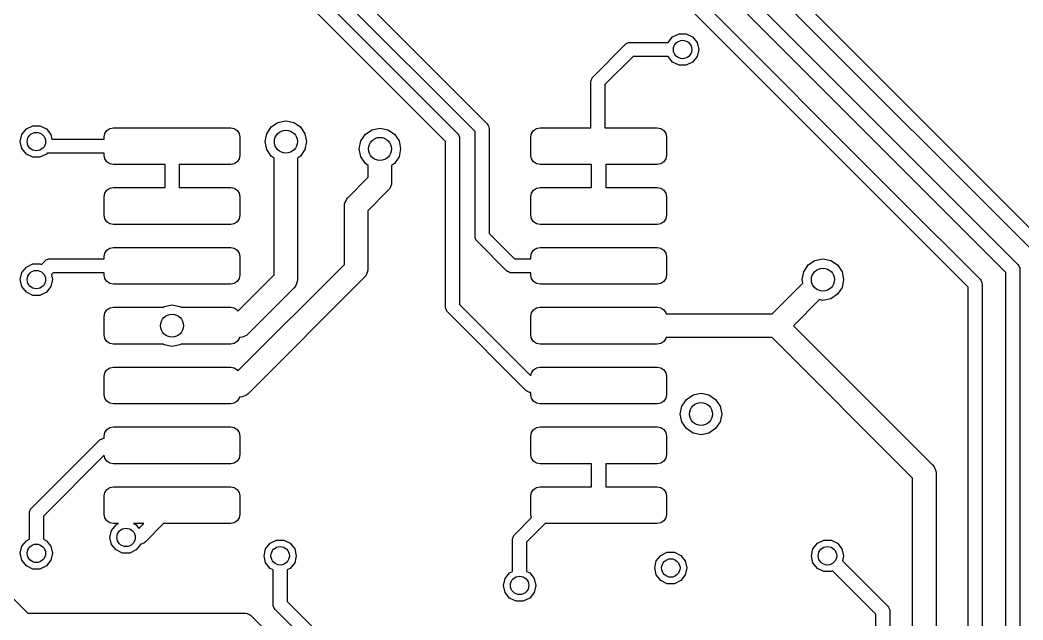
# Model space of a CAD drawing. Extents: x 0.05 to 3.89, y 0.04 to 4.21.
# Drawn here: x 2.8444 to 3.2736, y 1.5001 to 1.7567 of the extents above; entities that cross this region are included whole.
import ezdxf

# ---------------------------------------------------------------- set-up
doc = ezdxf.new("R2010")
doc.units = 0
doc.header["$MEASUREMENT"] = 0
doc.layers.add('BLACK', color=7, linetype='CONTINUOUS')

msp = doc.modelspace()

# ---------------------------------------------------------------- linework, layer by layer
at = {"layer": 'BLACK', "linetype": 'CONTINUOUS'}
for p, q in [((2.95669, 1.79991), (3.04425, 1.71236)), ((2.94473, 1.79504), (3.03165, 1.70812)), ((3.03913, 1.70899), (2.95157, 1.79655)), ((3.1468, 1.79741), (3.28844, 1.65577)), ((3.02653, 1.70476), (2.93961, 1.79167)), ((3.28626, 1.64945), (3.14167, 1.79404)), ((3.13489, 1.78864), (3.27141, 1.65212)), ((3.26629, 1.64876), (3.12977, 1.78528)), ((3.21599, 1.67662), (3.1152, 1.77741)), ((3.12032, 1.78077), (3.22023, 1.68086)), ((3.10385, 1.74659), (3.10493, 1.74704)), ((3.10493, 1.74704), (3.10551, 1.74709)), ((3.10551, 1.74709), (3.12175, 1.74709)), ((3.12175, 1.74709), (3.12366, 1.74948)), ((3.12366, 1.74948), (3.12642, 1.75081)), ((3.12642, 1.75081), (3.12949, 1.75081)), ((3.12949, 1.75081), (3.13225, 1.74948)), ((3.13225, 1.74948), (3.13416, 1.74708)), ((3.13416, 1.74708), (3.13484, 1.74409)), ((3.08961, 1.73244), (3.10339, 1.74622)), ((3.10339, 1.74622), (3.10385, 1.74659)), ((3.13484, 1.74409), (3.13416, 1.74111)), ((3.10675, 1.74109), (3.09473, 1.72907)), ((3.12175, 1.74109), (3.10675, 1.74109)), ((3.12366, 1.73871), (3.12175, 1.74109)), ((3.12642, 1.73738), (3.12366, 1.73871)), ((3.13225, 1.73871), (3.12949, 1.73738)), ((3.13416, 1.74111), (3.13225, 1.73871)), ((3.12949, 1.73738), (3.12642, 1.73738)), ((3.08873, 1.73031), (3.08879, 1.7309)), ((3.08873, 1.71063), (3.08873, 1.73031)), ((3.08879, 1.7309), (3.08924, 1.73198)), ((3.08924, 1.73198), (3.08961, 1.73244)), ((3.09473, 1.72907), (3.09473, 1.71063)), ((2.95188, 1.71095), (2.95476, 1.71287)), ((2.95476, 1.71287), (2.95815, 1.71354)), ((2.95815, 1.71354), (2.96154, 1.71287)), ((2.96154, 1.71287), (2.96441, 1.71095)), ((2.84517, 1.70771), (2.84708, 1.71011)), ((2.84708, 1.71011), (2.84984, 1.71144)), ((2.84984, 1.71144), (2.85291, 1.71144)), ((2.85291, 1.71144), (2.85567, 1.71011)), ((2.85567, 1.71011), (2.85759, 1.70771)), ((2.88069, 1.7082), (2.88154, 1.70948)), ((2.88154, 1.70948), (2.88282, 1.71033)), ((2.88282, 1.71033), (2.88433, 1.71063)), ((2.88433, 1.71063), (2.93453, 1.71063)), ((2.93453, 1.71063), (2.93603, 1.71033)), ((2.93603, 1.71033), (2.93731, 1.70948)), ((2.93731, 1.70948), (2.93816, 1.7082)), ((2.94996, 1.70807), (2.95188, 1.71095)), ((2.96441, 1.71095), (2.96633, 1.70807)), ((2.99216, 1.70784), (2.99504, 1.70976)), ((2.99504, 1.70976), (2.99843, 1.71043)), ((2.99843, 1.71043), (3.00182, 1.70976)), ((3.00182, 1.70976), (3.00469, 1.70784)), ((3.03913, 1.66417), (3.03913, 1.70899)), ((3.04425, 1.71236), (3.04462, 1.7119)), ((3.04462, 1.7119), (3.045, 1.71099)), ((3.045, 1.71099), (3.04507, 1.71082)), ((3.04507, 1.71082), (3.04513, 1.71024)), ((3.04513, 1.71024), (3.04513, 1.66542)), ((3.06329, 1.7082), (3.06415, 1.70948)), ((3.06415, 1.70948), (3.06542, 1.71033)), ((3.06542, 1.71033), (3.06693, 1.71063)), ((3.06693, 1.71063), (3.08873, 1.71063)), ((3.09473, 1.71063), (3.11713, 1.71063)), ((3.11713, 1.71063), (3.11863, 1.71033)), ((3.11863, 1.71033), (3.11991, 1.70948)), ((3.11991, 1.70948), (3.12076, 1.7082)), ((2.84449, 1.70472), (2.84517, 1.70771)), ((2.84517, 1.70174), (2.84449, 1.70472)), ((2.85759, 1.70771), (2.85803, 1.70576)), ((2.85803, 1.70576), (2.88039, 1.70576)), ((2.88039, 1.70669), (2.88069, 1.7082)), ((2.88039, 1.70576), (2.88039, 1.70669)), ((2.93816, 1.7082), (2.93846, 1.70669)), ((2.93846, 1.70669), (2.93846, 1.69882)), ((2.94929, 1.70468), (2.94996, 1.70807)), ((2.94996, 1.70129), (2.94929, 1.70468)), ((2.96633, 1.70807), (2.96701, 1.70468)), ((2.96701, 1.70468), (2.96633, 1.70129)), ((2.98957, 1.70157), (2.99024, 1.70496)), ((2.99024, 1.70496), (2.99216, 1.70784)), ((3.00469, 1.70784), (3.00661, 1.70496)), ((3.00661, 1.70496), (3.00728, 1.70157)), ((3.02653, 1.63386), (3.02653, 1.70476)), ((3.03165, 1.70812), (3.03202, 1.70766)), ((3.03202, 1.70766), (3.03206, 1.70758)), ((3.03206, 1.70758), (3.03247, 1.70658)), ((3.03247, 1.70658), (3.03253, 1.706)), ((3.03253, 1.706), (3.03253, 1.6351)), ((3.06299, 1.70669), (3.06329, 1.7082)), ((3.06299, 1.69882), (3.06299, 1.70669)), ((3.12076, 1.7082), (3.12106, 1.70669)), ((3.12106, 1.70669), (3.12106, 1.69882)), ((2.84708, 1.69934), (2.84517, 1.70174)), ((2.95188, 1.69842), (2.94996, 1.70129)), ((2.96633, 1.70129), (2.96441, 1.69842)), ((2.99024, 1.69818), (2.98957, 1.70157)), ((3.00728, 1.70157), (3.00661, 1.69818)), ((2.84984, 1.69801), (2.84708, 1.69934)), ((2.85291, 1.69801), (2.84984, 1.69801)), ((2.85567, 1.69934), (2.85291, 1.69801)), ((2.85601, 1.69976), (2.85567, 1.69934)), ((2.88039, 1.69976), (2.85601, 1.69976)), ((2.88039, 1.69882), (2.88039, 1.69976)), ((2.88069, 1.69731), (2.88039, 1.69882)), ((2.88154, 1.69603), (2.88069, 1.69731)), ((2.88282, 1.69518), (2.88154, 1.69603)), ((2.93731, 1.69603), (2.93603, 1.69518)), ((2.93816, 1.69731), (2.93731, 1.69603)), ((2.93846, 1.69882), (2.93816, 1.69731)), ((2.95315, 1.69758), (2.95188, 1.69842)), ((2.95315, 1.64774), (2.95315, 1.69758)), ((2.96441, 1.69842), (2.96315, 1.69758)), ((2.96315, 1.69758), (2.96315, 1.64567)), ((2.99216, 1.69531), (2.99024, 1.69818)), ((3.00661, 1.69818), (3.00469, 1.69531)), ((3.06329, 1.69731), (3.06299, 1.69882)), ((3.06415, 1.69603), (3.06329, 1.69731)), ((3.06542, 1.69518), (3.06415, 1.69603)), ((3.11991, 1.69603), (3.11863, 1.69518)), ((3.12076, 1.69731), (3.11991, 1.69603)), ((3.12106, 1.69882), (3.12076, 1.69731)), ((2.88433, 1.69488), (2.88282, 1.69518)), ((2.90643, 1.69488), (2.88433, 1.69488)), ((2.90643, 1.68504), (2.90643, 1.69488)), ((2.93453, 1.69488), (2.91243, 1.69488)), ((2.91243, 1.69488), (2.91243, 1.68504)), ((2.93603, 1.69518), (2.93453, 1.69488)), ((2.99343, 1.69447), (2.99216, 1.69531)), ((2.99343, 1.68947), (2.99343, 1.69447)), ((3.00469, 1.69531), (3.00343, 1.69447)), ((3.00343, 1.69447), (3.00343, 1.6874)), ((3.06693, 1.69488), (3.06542, 1.69518)), ((3.08903, 1.69488), (3.06693, 1.69488)), ((3.08903, 1.68504), (3.08903, 1.69488)), ((3.11713, 1.69488), (3.09503, 1.69488)), ((3.09503, 1.69488), (3.09503, 1.68504)), ((3.11863, 1.69518), (3.11713, 1.69488)), ((2.98465, 1.6807), (2.99343, 1.68947)), ((3.00343, 1.6874), (3.00333, 1.68643)), ((2.88069, 1.68261), (2.88154, 1.68389)), ((2.88154, 1.68389), (2.88282, 1.68474)), ((2.88282, 1.68474), (2.88433, 1.68504)), ((2.88433, 1.68504), (2.90643, 1.68504)), ((2.91243, 1.68504), (2.93453, 1.68504)), ((2.93453, 1.68504), (2.93603, 1.68474)), ((2.93603, 1.68474), (2.93731, 1.68389)), ((2.93731, 1.68389), (2.93816, 1.68261)), ((3.00196, 1.68387), (2.99319, 1.67509)), ((3.00258, 1.68462), (3.00196, 1.68387)), ((3.00333, 1.68643), (3.00258, 1.68462)), ((3.00333, 1.68643), (3.00333, 1.68643)), ((3.06329, 1.68261), (3.06415, 1.68389)), ((3.06415, 1.68389), (3.06542, 1.68474)), ((3.06542, 1.68474), (3.06693, 1.68504)), ((3.06693, 1.68504), (3.08903, 1.68504)), ((3.09503, 1.68504), (3.11713, 1.68504)), ((3.11713, 1.68504), (3.11863, 1.68474)), ((3.11863, 1.68474), (3.11991, 1.68389)), ((3.11991, 1.68389), (3.12076, 1.68261)), ((2.88039, 1.6811), (2.88069, 1.68261)), ((2.88039, 1.67323), (2.88039, 1.6811)), ((2.93816, 1.68261), (2.93846, 1.6811)), ((2.93846, 1.6811), (2.93846, 1.67323)), ((2.98329, 1.67814), (2.98403, 1.67994)), ((2.98403, 1.67994), (2.98465, 1.6807)), ((2.98403, 1.67994), (2.98403, 1.67994)), ((3.06299, 1.6811), (3.06329, 1.68261)), ((3.06299, 1.67323), (3.06299, 1.6811)), ((3.12076, 1.68261), (3.12106, 1.6811)), ((3.12106, 1.6811), (3.12106, 1.67323)), ((3.22023, 1.68086), (3.22023, 1.68086)), ((3.22023, 1.68086), (3.25527, 1.64582)), ((2.98319, 1.67717), (2.98329, 1.67814)), ((2.98319, 1.65219), (2.98319, 1.67717)), ((2.99319, 1.67509), (2.99319, 1.65012)), ((3.25015, 1.64246), (3.21599, 1.67662)), ((3.21599, 1.67662), (3.21599, 1.67662)), ((2.88069, 1.67172), (2.88039, 1.67323)), ((2.88154, 1.67044), (2.88069, 1.67172)), ((2.88282, 1.66959), (2.88154, 1.67044)), ((2.93731, 1.67044), (2.93603, 1.66959)), ((2.93816, 1.67172), (2.93731, 1.67044)), ((2.93846, 1.67323), (2.93816, 1.67172)), ((3.06329, 1.67172), (3.06299, 1.67323)), ((3.06415, 1.67044), (3.06329, 1.67172)), ((3.06542, 1.66959), (3.06415, 1.67044)), ((3.11991, 1.67044), (3.11863, 1.66959)), ((3.12076, 1.67172), (3.11991, 1.67044)), ((3.12106, 1.67323), (3.12076, 1.67172)), ((2.88433, 1.66929), (2.88282, 1.66959)), ((2.93453, 1.66929), (2.88433, 1.66929)), ((2.93603, 1.66959), (2.93453, 1.66929)), ((3.06693, 1.66929), (3.06542, 1.66959)), ((3.11713, 1.66929), (3.06693, 1.66929)), ((3.11863, 1.66959), (3.11713, 1.66929)), ((3.03918, 1.66359), (3.03913, 1.66417)), ((3.03963, 1.66251), (3.03918, 1.66359)), ((3.04, 1.66205), (3.03963, 1.66251)), ((3.0526, 1.64945), (3.04, 1.66205)), ((3.04513, 1.66542), (3.05597, 1.65457)), ((2.88039, 1.65551), (2.88069, 1.65702)), ((2.88069, 1.65702), (2.88154, 1.6583)), ((2.88154, 1.6583), (2.88282, 1.65915)), ((2.88282, 1.65915), (2.88433, 1.65945)), ((2.88433, 1.65945), (2.93453, 1.65945)), ((2.93453, 1.65945), (2.93603, 1.65915)), ((2.93603, 1.65915), (2.93731, 1.6583)), ((2.93731, 1.6583), (2.93816, 1.65702)), ((2.93816, 1.65702), (2.93846, 1.65551)), ((3.06299, 1.65551), (3.06329, 1.65702)), ((3.06329, 1.65702), (3.06415, 1.6583)), ((3.06415, 1.6583), (3.06542, 1.65915)), ((3.06542, 1.65915), (3.06693, 1.65945)), ((3.06693, 1.65945), (3.11713, 1.65945)), ((3.11713, 1.65945), (3.11863, 1.65915)), ((3.11863, 1.65915), (3.11991, 1.6583)), ((3.11991, 1.6583), (3.12076, 1.65702)), ((3.12076, 1.65702), (3.12106, 1.65551)), ((2.85355, 1.65208), (2.85516, 1.6537)), ((2.85516, 1.6537), (2.85562, 1.65407)), ((2.85562, 1.65407), (2.8567, 1.65452)), ((2.8567, 1.65452), (2.85728, 1.65457)), ((2.85728, 1.65457), (2.88039, 1.65457)), ((2.88039, 1.65457), (2.88039, 1.65551)), ((2.93846, 1.65551), (2.93846, 1.64764)), ((3.05597, 1.65457), (3.06299, 1.65457)), ((3.06299, 1.65457), (3.06299, 1.65551)), ((3.12106, 1.65551), (3.12106, 1.64764)), ((3.18173, 1.65193), (3.1846, 1.65385)), ((3.1846, 1.65385), (3.18799, 1.65453)), ((3.18799, 1.65453), (3.19138, 1.65385)), ((3.19138, 1.65385), (3.19426, 1.65193)), ((2.84449, 1.64567), (2.84517, 1.64866)), ((2.84517, 1.64866), (2.84708, 1.65106)), ((2.84708, 1.65106), (2.84984, 1.65239)), ((2.84984, 1.65239), (2.85291, 1.65239)), ((2.85291, 1.65239), (2.85355, 1.65208)), ((2.85853, 1.64857), (2.85778, 1.64782)), ((2.88039, 1.64857), (2.85853, 1.64857)), ((2.88039, 1.64764), (2.88039, 1.64857)), ((2.93763, 1.60663), (2.98319, 1.65219)), ((2.99309, 1.64914), (2.99235, 1.64734)), ((2.99319, 1.65012), (2.99309, 1.64914)), ((2.99309, 1.64914), (2.99309, 1.64914)), ((3.05306, 1.64908), (3.0526, 1.64945)), ((3.05337, 1.64895), (3.05306, 1.64908)), ((3.05414, 1.64863), (3.05337, 1.64895)), ((3.05472, 1.64857), (3.05414, 1.64863)), ((3.06299, 1.64857), (3.05472, 1.64857)), ((3.06299, 1.64764), (3.06299, 1.64857)), ((3.17913, 1.64567), (3.17981, 1.64906)), ((3.17981, 1.64906), (3.18173, 1.65193)), ((3.19426, 1.65193), (3.19618, 1.64906)), ((3.19618, 1.64906), (3.19685, 1.64567)), ((3.26629, 1.43864), (3.26629, 1.64876)), ((3.27141, 1.65212), (3.27179, 1.65167)), ((3.27179, 1.65167), (3.27184, 1.65154)), ((3.27184, 1.65154), (3.27223, 1.65059)), ((3.27223, 1.65059), (3.27229, 1.65)), ((3.27229, 1.65), (3.27229, 1.4374)), ((2.84517, 1.64268), (2.84449, 1.64567)), ((2.85827, 1.64567), (2.85759, 1.64268)), ((2.85778, 1.64782), (2.85827, 1.64567)), ((2.88069, 1.64613), (2.88039, 1.64764)), ((2.88154, 1.64485), (2.88069, 1.64613)), ((2.88282, 1.644), (2.88154, 1.64485)), ((2.88433, 1.6437), (2.88282, 1.644)), ((2.93603, 1.644), (2.93453, 1.6437)), ((2.93731, 1.64485), (2.93603, 1.644)), ((2.93816, 1.64613), (2.93731, 1.64485)), ((2.93763, 1.63222), (2.95315, 1.64774)), ((2.93846, 1.64764), (2.93816, 1.64613)), ((2.99172, 1.64658), (2.942, 1.59686)), ((2.96305, 1.64469), (2.9623, 1.64289)), ((2.96315, 1.64567), (2.96305, 1.64469)), ((2.96305, 1.64469), (2.96305, 1.64469)), ((2.99235, 1.64734), (2.99172, 1.64658)), ((3.06329, 1.64613), (3.06299, 1.64764)), ((3.06415, 1.64485), (3.06329, 1.64613)), ((3.06542, 1.644), (3.06415, 1.64485)), ((3.06693, 1.6437), (3.06542, 1.644)), ((3.11863, 1.644), (3.11713, 1.6437)), ((3.11991, 1.64485), (3.11863, 1.644)), ((3.12076, 1.64613), (3.11991, 1.64485)), ((3.12106, 1.64764), (3.12076, 1.64613)), ((3.16624, 1.63098), (3.17943, 1.64418)), ((3.17943, 1.64418), (3.17913, 1.64567)), ((3.19685, 1.64567), (3.19618, 1.64228)), ((3.25527, 1.64582), (3.25564, 1.64537)), ((3.25564, 1.64537), (3.25571, 1.64522)), ((3.25571, 1.64522), (3.25609, 1.64429)), ((3.25609, 1.64429), (3.25615, 1.6437)), ((2.84708, 1.64028), (2.84517, 1.64268)), ((2.84984, 1.63895), (2.84708, 1.64028)), ((2.85567, 1.64028), (2.85291, 1.63895)), ((2.85759, 1.64268), (2.85567, 1.64028)), ((2.93453, 1.6437), (2.88433, 1.6437)), ((2.96168, 1.64213), (2.942, 1.62245)), ((2.9623, 1.64289), (2.96168, 1.64213)), ((3.11713, 1.6437), (3.06693, 1.6437)), ((3.19618, 1.64228), (3.19426, 1.63941)), ((3.25015, 1.44022), (3.25015, 1.64246)), ((3.25615, 1.6437), (3.25615, 1.43898)), ((2.85291, 1.63895), (2.84984, 1.63895)), ((3.1865, 1.63711), (3.17538, 1.62598)), ((3.18799, 1.63681), (3.1865, 1.63711)), ((3.19138, 1.63749), (3.18799, 1.63681)), ((3.19426, 1.63941), (3.19138, 1.63749)), ((2.88039, 1.62992), (2.88069, 1.63143)), ((2.88069, 1.63143), (2.88154, 1.63271)), ((2.88154, 1.63271), (2.88282, 1.63356)), ((2.88282, 1.63356), (2.88433, 1.63386)), ((2.88433, 1.63386), (2.90557, 1.63386)), ((2.90557, 1.63386), (2.90604, 1.63417)), ((2.90604, 1.63417), (2.90943, 1.63484)), ((2.90943, 1.63484), (2.91282, 1.63417)), ((2.91282, 1.63417), (2.91328, 1.63386)), ((2.91328, 1.63386), (2.93453, 1.63386)), ((2.93453, 1.63386), (2.93603, 1.63356)), ((2.93603, 1.63356), (2.93731, 1.63271)), ((2.93731, 1.63271), (2.93763, 1.63222)), ((3.02659, 1.63327), (3.02653, 1.63386)), ((3.02703, 1.63219), (3.02659, 1.63327)), ((3.02741, 1.63174), (3.02703, 1.63219)), ((3.06087, 1.59827), (3.02741, 1.63174)), ((3.03253, 1.6351), (3.06304, 1.60459)), ((3.06299, 1.62992), (3.06329, 1.63143)), ((3.06329, 1.63143), (3.06415, 1.63271)), ((3.06415, 1.63271), (3.06542, 1.63356)), ((3.06542, 1.63356), (3.06693, 1.63386)), ((3.06693, 1.63386), (3.11713, 1.63386)), ((3.11713, 1.63386), (3.11863, 1.63356)), ((3.11863, 1.63356), (3.11991, 1.63271)), ((3.11991, 1.63271), (3.12076, 1.63143)), ((3.12076, 1.63143), (3.12085, 1.63098)), ((2.88039, 1.62205), (2.88039, 1.62992)), ((3.06299, 1.62205), (3.06299, 1.62992)), ((3.12085, 1.63098), (3.16624, 1.63098)), ((3.17538, 1.62598), (3.23494, 1.56642)), ((2.88069, 1.62054), (2.88039, 1.62205)), ((2.88154, 1.61926), (2.88069, 1.62054)), ((2.88282, 1.61841), (2.88154, 1.61926)), ((2.88433, 1.61811), (2.88282, 1.61841)), ((2.93603, 1.61841), (2.93453, 1.61811)), ((2.93731, 1.61926), (2.93603, 1.61841)), ((2.93816, 1.62054), (2.93731, 1.61926)), ((2.93825, 1.62098), (2.93816, 1.62054)), ((2.93846, 1.62098), (2.93825, 1.62098)), ((2.93944, 1.62108), (2.93846, 1.62098)), ((2.94057, 1.62155), (2.93944, 1.62108)), ((2.93944, 1.62108), (2.93944, 1.62108)), ((2.94124, 1.62183), (2.94057, 1.62155)), ((2.942, 1.62245), (2.94124, 1.62183)), ((2.94124, 1.62183), (2.94124, 1.62183)), ((3.06329, 1.62054), (3.06299, 1.62205)), ((3.06415, 1.61926), (3.06329, 1.62054)), ((3.06542, 1.61841), (3.06415, 1.61926)), ((3.06693, 1.61811), (3.06542, 1.61841)), ((3.11863, 1.61841), (3.11713, 1.61811)), ((3.11991, 1.61926), (3.11863, 1.61841)), ((3.12076, 1.62054), (3.11991, 1.61926)), ((3.12085, 1.62098), (3.12076, 1.62054)), ((3.16624, 1.62098), (3.12085, 1.62098)), ((3.22641, 1.56081), (3.16624, 1.62098)), ((2.90557, 1.61811), (2.88433, 1.61811)), ((2.90604, 1.6178), (2.90557, 1.61811)), ((2.90943, 1.61713), (2.90604, 1.6178)), ((2.91282, 1.6178), (2.90943, 1.61713)), ((2.91328, 1.61811), (2.91282, 1.6178)), ((2.93453, 1.61811), (2.91328, 1.61811)), ((3.11713, 1.61811), (3.06693, 1.61811)), ((2.88039, 1.60433), (2.88069, 1.60584)), ((2.88069, 1.60584), (2.88154, 1.60711)), ((2.88154, 1.60711), (2.88282, 1.60797)), ((2.88282, 1.60797), (2.88433, 1.60827)), ((2.88433, 1.60827), (2.93453, 1.60827)), ((2.93453, 1.60827), (2.93603, 1.60797)), ((2.93603, 1.60797), (2.93731, 1.60711)), ((2.93731, 1.60711), (2.93763, 1.60663)), ((3.06304, 1.60459), (3.06329, 1.60584)), ((3.06329, 1.60584), (3.06415, 1.60711)), ((3.06415, 1.60711), (3.06542, 1.60797)), ((3.06542, 1.60797), (3.06693, 1.60827)), ((3.06693, 1.60827), (3.11713, 1.60827)), ((3.11713, 1.60827), (3.11863, 1.60797)), ((3.11863, 1.60797), (3.11991, 1.60711)), ((3.11991, 1.60711), (3.12076, 1.60584)), ((3.12076, 1.60584), (3.12106, 1.60433)), ((2.88039, 1.59646), (2.88039, 1.60433)), ((3.12106, 1.60433), (3.12106, 1.59646)), ((2.942, 1.59686), (2.94124, 1.59624)), ((3.06133, 1.5979), (3.06087, 1.59827)), ((3.06241, 1.59745), (3.06133, 1.5979)), ((3.06299, 1.59739), (3.06241, 1.59745)), ((3.06299, 1.59646), (3.06299, 1.59739)), ((3.13244, 1.59637), (3.13583, 1.59705)), ((3.13583, 1.59705), (3.13922, 1.59637)), ((2.88069, 1.59495), (2.88039, 1.59646)), ((2.88154, 1.59367), (2.88069, 1.59495)), ((2.88282, 1.59282), (2.88154, 1.59367)), ((2.88433, 1.59252), (2.88282, 1.59282)), ((2.93453, 1.59252), (2.88433, 1.59252)), ((2.93603, 1.59282), (2.93453, 1.59252)), ((2.93731, 1.59367), (2.93603, 1.59282)), ((2.93816, 1.59495), (2.93731, 1.59367)), ((2.93825, 1.59539), (2.93816, 1.59495)), ((2.93846, 1.59539), (2.93825, 1.59539)), ((2.93944, 1.59549), (2.93846, 1.59539)), ((2.94018, 1.5958), (2.93944, 1.59549)), ((2.93944, 1.59549), (2.93944, 1.59549)), ((2.94124, 1.59624), (2.94018, 1.5958)), ((2.94124, 1.59624), (2.94124, 1.59624)), ((3.06329, 1.59495), (3.06299, 1.59646)), ((3.06415, 1.59367), (3.06329, 1.59495)), ((3.06542, 1.59282), (3.06415, 1.59367)), ((3.06693, 1.59252), (3.06542, 1.59282)), ((3.11713, 1.59252), (3.06693, 1.59252)), ((3.11863, 1.59282), (3.11713, 1.59252)), ((3.11991, 1.59367), (3.11863, 1.59282)), ((3.12076, 1.59495), (3.11991, 1.59367)), ((3.12106, 1.59646), (3.12076, 1.59495)), ((3.12764, 1.59158), (3.12956, 1.59445)), ((3.12956, 1.59445), (3.13244, 1.59637)), ((3.13922, 1.59637), (3.14209, 1.59445)), ((3.14209, 1.59445), (3.14401, 1.59158)), ((3.12697, 1.58819), (3.12764, 1.59158)), ((3.14401, 1.59158), (3.14469, 1.58819)), ((3.12764, 1.5848), (3.12697, 1.58819)), ((3.12956, 1.58193), (3.12764, 1.5848)), ((3.14401, 1.5848), (3.14209, 1.58193)), ((3.14469, 1.58819), (3.14401, 1.5848)), ((2.88039, 1.57874), (2.88069, 1.58025)), ((2.88069, 1.58025), (2.88154, 1.58152)), ((2.88154, 1.58152), (2.88282, 1.58238)), ((2.88282, 1.58238), (2.88433, 1.58268)), ((2.88433, 1.58268), (2.93453, 1.58268)), ((2.93453, 1.58268), (2.93603, 1.58238)), ((2.93603, 1.58238), (2.93731, 1.58152)), ((2.93731, 1.58152), (2.93816, 1.58025)), ((2.93816, 1.58025), (2.93846, 1.57874)), ((3.06299, 1.57874), (3.06329, 1.58025)), ((3.06329, 1.58025), (3.06415, 1.58152)), ((3.06415, 1.58152), (3.06542, 1.58238)), ((3.06542, 1.58238), (3.06693, 1.58268)), ((3.06693, 1.58268), (3.11713, 1.58268)), ((3.11713, 1.58268), (3.11863, 1.58238)), ((3.11863, 1.58238), (3.11991, 1.58152)), ((3.11991, 1.58152), (3.12076, 1.58025)), ((3.12076, 1.58025), (3.12106, 1.57874)), ((3.13244, 1.58), (3.12956, 1.58193)), ((3.13583, 1.57933), (3.13244, 1.58)), ((3.13922, 1.58), (3.13583, 1.57933)), ((3.14209, 1.58193), (3.13922, 1.58)), ((2.84926, 1.54791), (2.87827, 1.57692)), ((2.87827, 1.57692), (2.87872, 1.5773)), ((2.87872, 1.5773), (2.87917, 1.57748)), ((2.87917, 1.57748), (2.87981, 1.57775)), ((2.87981, 1.57775), (2.88039, 1.5778)), ((2.88039, 1.5778), (2.88039, 1.57874)), ((2.93846, 1.57874), (2.93846, 1.57087)), ((3.06299, 1.57087), (3.06299, 1.57874)), ((3.12106, 1.57874), (3.12106, 1.57087)), ((2.88044, 1.57061), (2.85438, 1.54455)), ((2.88069, 1.56936), (2.88044, 1.57061)), ((2.88154, 1.56808), (2.88069, 1.56936)), ((2.88282, 1.56723), (2.88154, 1.56808)), ((2.88433, 1.56693), (2.88282, 1.56723)), ((2.93453, 1.56693), (2.88433, 1.56693)), ((2.93603, 1.56723), (2.93453, 1.56693)), ((2.93731, 1.56808), (2.93603, 1.56723)), ((2.93816, 1.56936), (2.93731, 1.56808)), ((2.93846, 1.57087), (2.93816, 1.56936)), ((3.06329, 1.56936), (3.06299, 1.57087)), ((3.06415, 1.56808), (3.06329, 1.56936)), ((3.06542, 1.56723), (3.06415, 1.56808)), ((3.06693, 1.56693), (3.06542, 1.56723)), ((3.08903, 1.56693), (3.06693, 1.56693)), ((3.08903, 1.55709), (3.08903, 1.56693)), ((3.11713, 1.56693), (3.09503, 1.56693)), ((3.09503, 1.56693), (3.09503, 1.55709)), ((3.11863, 1.56723), (3.11713, 1.56693)), ((3.11991, 1.56808), (3.11863, 1.56723)), ((3.12076, 1.56936), (3.11991, 1.56808)), ((3.12106, 1.57087), (3.12076, 1.56936)), ((3.23494, 1.56642), (3.23557, 1.56566)), ((3.23557, 1.56566), (3.23557, 1.56566)), ((3.23557, 1.56566), (3.23631, 1.56386)), ((3.23631, 1.56386), (3.23641, 1.56288)), ((3.23641, 1.56288), (3.23641, 1.4516)), ((3.22641, 1.4516), (3.22641, 1.56081)), ((2.88039, 1.55315), (2.88069, 1.55466)), ((2.88069, 1.55466), (2.88154, 1.55593)), ((2.88154, 1.55593), (2.88282, 1.55679)), ((2.88282, 1.55679), (2.88433, 1.55709)), ((2.88433, 1.55709), (2.93453, 1.55709)), ((2.93453, 1.55709), (2.93603, 1.55679)), ((2.93603, 1.55679), (2.93731, 1.55593)), ((2.93731, 1.55593), (2.93816, 1.55466)), ((2.93816, 1.55466), (2.93846, 1.55315)), ((3.06299, 1.55315), (3.06329, 1.55466)), ((3.06329, 1.55466), (3.06415, 1.55593)), ((3.06415, 1.55593), (3.06542, 1.55679)), ((3.06542, 1.55679), (3.06693, 1.55709)), ((3.06693, 1.55709), (3.08903, 1.55709)), ((3.09503, 1.55709), (3.11713, 1.55709)), ((3.11713, 1.55709), (3.11863, 1.55679)), ((3.11863, 1.55679), (3.11991, 1.55593)), ((3.11991, 1.55593), (3.12076, 1.55466)), ((3.12076, 1.55466), (3.12106, 1.55315)), ((2.88039, 1.54528), (2.88039, 1.55315)), ((2.93846, 1.55315), (2.93846, 1.54528)), ((3.06299, 1.54528), (3.06299, 1.55315)), ((3.12106, 1.55315), (3.12106, 1.54528)), ((2.84838, 1.54579), (2.84844, 1.54637)), ((2.84838, 1.53463), (2.84838, 1.54579)), ((2.84844, 1.54637), (2.84888, 1.54746)), ((2.84888, 1.54746), (2.84926, 1.54791)), ((2.88069, 1.54377), (2.88039, 1.54528)), ((2.93846, 1.54528), (2.93816, 1.54377)), ((3.06327, 1.54389), (3.06299, 1.54528)), ((3.12106, 1.54528), (3.12076, 1.54377)), ((2.85438, 1.54455), (2.85438, 1.53463)), ((2.88154, 1.54249), (2.88069, 1.54377)), ((2.88282, 1.54164), (2.88154, 1.54249)), ((2.88433, 1.54134), (2.88282, 1.54164)), ((2.88655, 1.54134), (2.88433, 1.54134)), ((2.88547, 1.54082), (2.88655, 1.54134)), ((2.89298, 1.54134), (2.89406, 1.54082)), ((2.89731, 1.54134), (2.89298, 1.54134)), ((2.89527, 1.5393), (2.89731, 1.54134)), ((2.9058, 1.54134), (2.89777, 1.53331)), ((2.93453, 1.54134), (2.9058, 1.54134)), ((2.93603, 1.54164), (2.93453, 1.54134)), ((2.93731, 1.54249), (2.93603, 1.54164)), ((2.93816, 1.54377), (2.93731, 1.54249)), ((3.05608, 1.5367), (3.06327, 1.54389)), ((3.0692, 1.54134), (3.0612, 1.53333)), ((3.11713, 1.54134), (3.0692, 1.54134)), ((3.11863, 1.54164), (3.11713, 1.54134)), ((3.11991, 1.54249), (3.11863, 1.54164)), ((3.12076, 1.54377), (3.11991, 1.54249)), ((2.88287, 1.53543), (2.88356, 1.53842)), ((2.88356, 1.53842), (2.88547, 1.54082)), ((2.89406, 1.54082), (2.89527, 1.5393)), ((3.0557, 1.53624), (3.05608, 1.5367)), ((2.84517, 1.53161), (2.84708, 1.53401)), ((2.84708, 1.53401), (2.84838, 1.53463)), ((2.85438, 1.53463), (2.85567, 1.53401)), ((2.85567, 1.53401), (2.85759, 1.53161)), ((2.88356, 1.53244), (2.88287, 1.53543)), ((2.88547, 1.53005), (2.88356, 1.53244)), ((2.89597, 1.53244), (2.89406, 1.53005)), ((2.89598, 1.53247), (2.89597, 1.53244)), ((2.89623, 1.53249), (2.89598, 1.53247)), ((2.89731, 1.53294), (2.89623, 1.53249)), ((2.89777, 1.53331), (2.89731, 1.53294)), ((2.9495, 1.53055), (2.95141, 1.53295)), ((2.95141, 1.53295), (2.95418, 1.53428)), ((2.95418, 1.53428), (2.95724, 1.53428)), ((2.95724, 1.53428), (2.96, 1.53295)), ((2.96, 1.53295), (2.96192, 1.53055)), ((3.0552, 1.53458), (3.05526, 1.53516)), ((3.0552, 1.5209), (3.0552, 1.53458)), ((3.05526, 1.53516), (3.0557, 1.53624)), ((3.0612, 1.53333), (3.0612, 1.5209)), ((3.18375, 1.53055), (3.18566, 1.53295)), ((3.18566, 1.53295), (3.18843, 1.53428)), ((3.18843, 1.53428), (3.19149, 1.53428)), ((3.19149, 1.53428), (3.19426, 1.53295)), ((3.19426, 1.53295), (3.19617, 1.53055)), ((2.84449, 1.52862), (2.84517, 1.53161)), ((2.84517, 1.52563), (2.84449, 1.52862)), ((2.85759, 1.53161), (2.85827, 1.52862)), ((2.85827, 1.52862), (2.85759, 1.52563)), ((2.88823, 1.52872), (2.88547, 1.53005)), ((2.8913, 1.52872), (2.88823, 1.52872)), ((2.89406, 1.53005), (2.8913, 1.52872)), ((2.94882, 1.52756), (2.9495, 1.53055)), ((2.96192, 1.53055), (2.9626, 1.52756)), ((3.11862, 1.52773), (3.12138, 1.52906)), ((3.12138, 1.52906), (3.12445, 1.52906)), ((3.12445, 1.52906), (3.12721, 1.52773)), ((3.18307, 1.52756), (3.18375, 1.53055)), ((3.19617, 1.53055), (3.19685, 1.52756)), ((2.84708, 1.52324), (2.84517, 1.52563)), ((2.85759, 1.52563), (2.85567, 1.52324)), ((2.9495, 1.52457), (2.94882, 1.52756)), ((2.95141, 1.52217), (2.9495, 1.52457)), ((2.96192, 1.52457), (2.96, 1.52217)), ((2.9626, 1.52756), (2.96192, 1.52457)), ((3.11602, 1.52235), (3.1167, 1.52534)), ((3.1167, 1.52534), (3.11862, 1.52773)), ((3.12721, 1.52773), (3.12912, 1.52534)), ((3.12912, 1.52534), (3.1298, 1.52235)), ((3.18375, 1.52457), (3.18307, 1.52756)), ((3.18566, 1.52217), (3.18375, 1.52457)), ((3.19685, 1.52756), (3.19636, 1.5254)), ((3.19636, 1.5254), (3.21577, 1.506)), ((2.8278, 1.52283), (2.84764, 1.503)), ((2.84984, 1.52191), (2.84708, 1.52324)), ((2.85291, 1.52191), (2.84984, 1.52191)), ((2.85567, 1.52324), (2.85291, 1.52191)), ((2.95271, 1.52155), (2.95141, 1.52217)), ((2.95271, 1.50678), (2.95271, 1.52155)), ((2.96, 1.52217), (2.95871, 1.52155)), ((2.95871, 1.52155), (2.95871, 1.50802)), ((3.05199, 1.51788), (3.0539, 1.52028)), ((3.0539, 1.52028), (3.0552, 1.5209)), ((3.0612, 1.5209), (3.0625, 1.52028)), ((3.0625, 1.52028), (3.06441, 1.51788)), ((3.1167, 1.51936), (3.11602, 1.52235)), ((3.1298, 1.52235), (3.12912, 1.51936)), ((3.18843, 1.52084), (3.18566, 1.52217)), ((3.19149, 1.52084), (3.18843, 1.52084)), ((3.19213, 1.52115), (3.19149, 1.52084)), ((3.21065, 1.50263), (3.19213, 1.52115)), ((3.05131, 1.51489), (3.05199, 1.51788)), ((3.06441, 1.51788), (3.06509, 1.51489)), ((3.11862, 1.51696), (3.1167, 1.51936)), ((3.12138, 1.51563), (3.11862, 1.51696)), ((3.12445, 1.51563), (3.12138, 1.51563)), ((3.12721, 1.51696), (3.12445, 1.51563)), ((3.12912, 1.51936), (3.12721, 1.51696)), ((3.05199, 1.5119), (3.05131, 1.51489)), ((3.0539, 1.50951), (3.05199, 1.5119)), ((3.06441, 1.5119), (3.0625, 1.50951)), ((3.06509, 1.51489), (3.06441, 1.5119)), ((2.95277, 1.5062), (2.95271, 1.50678)), ((2.95871, 1.50802), (3.01984, 1.4469)), ((3.05667, 1.50818), (3.0539, 1.50951)), ((3.05973, 1.50818), (3.05667, 1.50818)), ((3.0625, 1.50951), (3.05973, 1.50818)), ((2.84764, 1.503), (2.94094, 1.503)), ((2.94094, 1.503), (2.94153, 1.50294)), ((2.94153, 1.50294), (2.94261, 1.50249)), ((2.94261, 1.50249), (2.94307, 1.50212)), ((2.95321, 1.50512), (2.95277, 1.5062)), ((2.95359, 1.50466), (2.95321, 1.50512)), ((3.01472, 1.44353), (2.95359, 1.50466)), ((3.21065, 1.38309), (3.21065, 1.50263)), ((3.21577, 1.506), (3.21614, 1.50554)), ((3.21614, 1.50554), (3.21659, 1.50446)), ((3.21659, 1.50446), (3.21665, 1.50387)), ((3.21665, 1.50387), (3.21665, 1.38184)), ((2.94307, 1.50212), (3.00625, 1.43894))]:
    msp.add_line(p, q, dxfattribs=at)
at = {"layer": 'BLACK'}
for centre, radius in [((3.12795, 1.74409), 0.00394), ((2.85138, 1.70472), 0.00394), ((2.95815, 1.70468), 0.00492), ((2.99843, 1.70157), 0.00492), ((2.85138, 1.64567), 0.00394), ((3.18799, 1.64567), 0.00492), ((2.90943, 1.62598), 0.00492), ((3.13583, 1.58819), 0.00492), ((2.88976, 1.53543), 0.00394), ((2.85138, 1.52862), 0.00394), ((2.95571, 1.52756), 0.00394), ((3.18996, 1.52756), 0.00394), ((3.12291, 1.52235), 0.00394), ((3.0582, 1.51489), 0.00394)]:
    msp.add_circle(centre, radius, dxfattribs=at)

doc.saveas('drawing.dxf')
